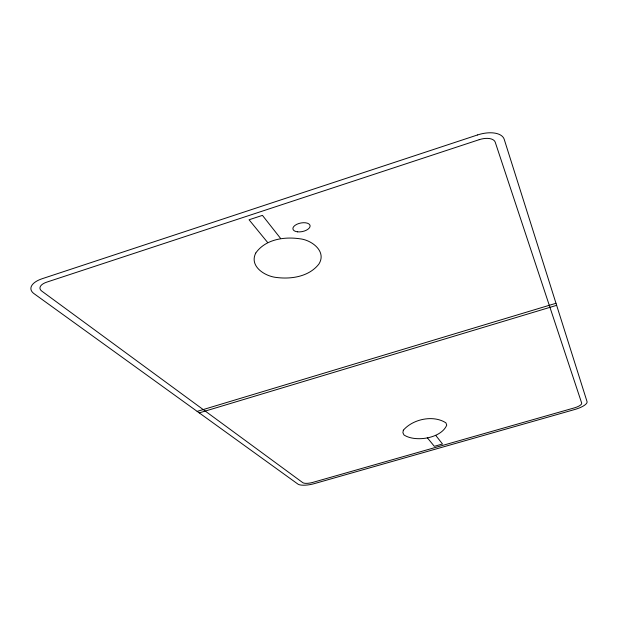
<?xml version="1.0" encoding="UTF-8"?>
<svg xmlns="http://www.w3.org/2000/svg" width="618" height="618" viewBox="0 0 618 618"><rect width="100%" height="100%" fill="white"/><g stroke="black" fill="none" stroke-linecap="round" stroke-linejoin="round"><path stroke-width="0.93" d="M197.165 411.387L555.991 303.284M199.243 412.878L556.64 305.331M267.563 242.395L249.062 219.769L262.434 215.373L280.433 238.224M427.332 437.768L434.33 446.32L442.503 443.994L435.713 435.366M403.33 430.205L402.897 432.724L403.963 434.948C415.25 442.473 441.267 438.432 446.729 425.153L445.918 422.859C433.295 414.663 412.978 419.043 403.33 430.205M255.728 253.079C249 266.412 265.122 276.431 276.655 277.49C291.565 279.39 309.162 276.555 318.903 264.041C326.961 251.31 311.557 239.962 299.908 238.795C284.342 236.455 265.315 239.274 255.728 253.079M477.536 134.956L42.263 278.687A22.634 10.452 -4.7 0 0 34.021 293.65L297.922 484.095A13.302 3.971 -11.4 0 0 314.361 483.616L575.003 409.433A13.975 4.256 -15.6 0 0 587.046 401.615L504.211 139.313A23.615 12.236 -17.7 0 0 477.536 134.956M479.213 139.676L46.813 282.117A13.642 6.296 -4.7 0 0 41.785 291.101L302.835 482.697A8.011 2.395 -11.4 0 0 312.754 482.411L574.439 407.857A8.42 2.565 -15.6 0 0 581.692 403.145L495.25 142.256A14.229 7.37 -17.7 0 0 479.213 139.676M297.621 231.835A8.752 4.349 -11.5 0 0 310.097 225.748A8.752 4.349 -11.5 0 0 296.764 224.334A8.752 4.349 -11.5 0 0 297.621 231.835"/></g></svg>
